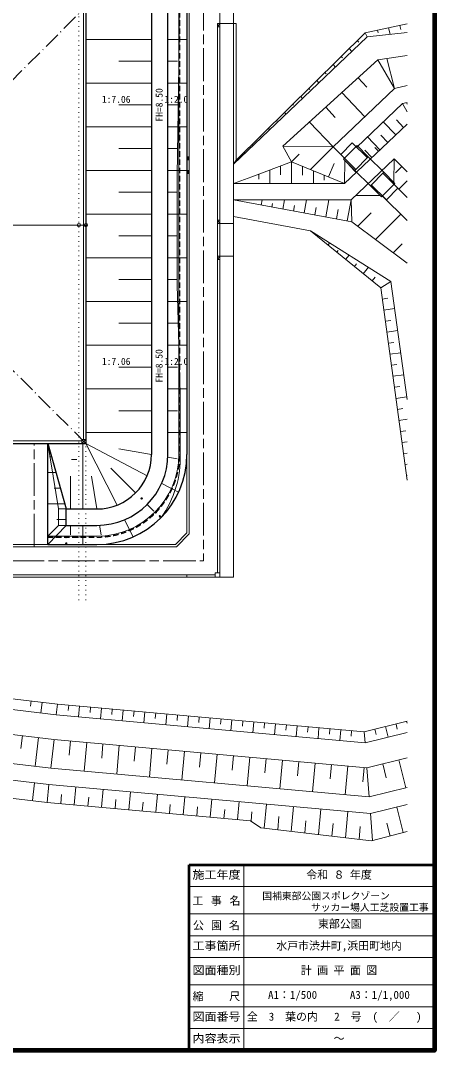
# Model space of a CAD drawing. Units: millimetres, scale not verified. Extents: x -199250 to 201250, y -138500 to 162913.
# Drawn here: x 125494 to 201250, y -138500 to 50089 of the extents above; entities that cross this region are included whole.
import ezdxf
from ezdxf.enums import TextEntityAlignment as Align

# ---------------------------------------------------------------- set-up
doc = ezdxf.new("R2010")
doc.units = ezdxf.units.MM
doc.header["$LTSCALE"] = 500
doc.header["$PDMODE"] = 32
doc.header["$PDSIZE"] = 250
for name, pattern in [('CHAIN', [18.5, 12, -1.5, 3.5, -1.5]), ('DASHED2', [3, 2, -1]), ('DASHED_DOTTED', [9.25, 6, -1.5, 0.25, -1.5]), ('DOTTED', [1.75, 0.25, -1.5])]:
    doc.linetypes.add(name, pattern=pattern)
for name, color, linetype, lineweight in [('0-1_S-SUV', 7, 'Continuous', 13), ('0-4_現況図（想定）', 8, 'Continuous', 13), ('0-A_計画', 7, 'Continuous', 18), ('0-B_二次掘削', 7, 'Continuous', 13), ('0-C_ｸﾞﾗﾝﾄﾞ高さ勾配', 5, 'Continuous', 13), ('0-D_法形状', 7, 'Continuous', 25), ('0-E_法マ－ク', 7, 'Continuous', 18)]:
    doc.layers.add(name, color=color, linetype=linetype, lineweight=lineweight)
doc.styles.add('ＭＳ ゴシック', font='')
doc.styles.get('ＭＳ ゴシック').set_extended_font_data('MS Gothic')

msp = doc.modelspace()

# ---------------------------------------------------------------- linework, layer by layer
at = {"layer": '0-1_S-SUV', "lineweight": 18}
msp.add_line((154558.9, 54651.1), (154459.9, 41715.3), dxfattribs=at)
at = {"layer": '0-1_S-SUV', "lineweight": 50}
for p, q in [((156341.9, -104500), (201250, -104500)), ((156341.9, -138500), (156341.9, -104500))]:
    msp.add_line(p, q, dxfattribs=at)
at = {"layer": '0-1_S-SUV'}
for p, q in [((166341.9, -138500), (166341.9, -104500)), ((156341.9, -108500), (201250, -108500))]:
    msp.add_line(p, q, dxfattribs=at)
at = {"layer": '0-1_S-SUV', "lineweight": 140}
msp.add_lwpolyline([(-199250, -138500), (-199250, 138500), (201250, 138500), (201250, -138500)], close=True, dxfattribs=at)
at = {"layer": '0-1_S-SUV', "lineweight": 18}
for points in [[(154456.9, 41715.3), (154164.8, 21715.3), (154182.7, 1715.3)], [(154182.7, 1718.4), (154710.6, -18284.7), (154710.6, -29348.9)]]:
    msp.add_lwpolyline(points, dxfattribs=at)
at = {"layer": '0-1_S-SUV'}
for points in [[(156341.9, -113500), (166341.9, -113500), (201250, -113500)], [(156341.9, -117500), (166341.9, -117500), (201250, -117500)], [(156341.9, -121500), (166341.9, -121500), (201250, -121500)], [(156341.9, -126500), (166341.9, -126500), (201250, -126500)], [(156341.9, -130500), (166341.9, -130500), (201250, -130500)], [(156341.9, -134500), (166341.9, -134500), (201250, -134500)]]:
    msp.add_lwpolyline(points, dxfattribs=at)
at = {"layer": '0-1_S-SUV', "lineweight": 18}
msp.add_arc((136069.9, -30037.2), 18653.4, 324.31566, 2.11475, dxfattribs=at)
at = {"layer": '0-4_現況図（想定）', "linetype": 'CHAIN'}
for p, q in [((158957, 82015), (158956.5, -48848.9)), ((127956.5, -46221.3), (127956.6, -27348.8)), ((-125928.7, -48847.7), (158956.5, -48848.9))]:
    msp.add_line(p, q, dxfattribs=at)
at = {"layer": '0-4_現況図（想定）'}
for p, q in [((161957, 68795.1), (161956.6, -23770.9)), ((164456.5, -51848.9), (164457, 68795.1)), ((155956.5, -43727.6), (155956.9, 58651.1)), ((156376.5, -43901.5), (156376.9, 55651.1)), ((149456.6, -29348.9), (149456.9, 54651.1)), ((152456.6, -29348.9), (152456.9, 54651.1)), ((154456.6, -29348.9), (154456.9, 54651.1)), ((161956.9, 49526.9), (161536.9, 48926.9)), ((161956.9, 49526.9), (161536.9, 49526.9)), ((161956.9, 49526.9), (164456.9, 49526.9)), ((164456.9, 49526.9), (164956.9, 49526.9)), ((164956.8, 24502.6), (164956.9, 49526.9)), ((188605.9, 47877.3), (196250, 49477.9)), ((194925.8, 49200.6), (195104.4, 48485.6)), ((161956.9, 48926.9), (161536.9, 48926.9)), ((164956.8, 24502.6), (188605.9, 47877.3)), ((188962.3, 47112.3), (188605.9, 47877.3)), ((188962.3, 47112.3), (196250, 47931.5)), ((190817.1, 48340.3), (190943.8, 47833.4)), ((192871.5, 48770.5), (193167.6, 47585)), ((164456.8, 23820.5), (188962.3, 47112.3)), ((187127.8, 46416.4), (187388.6, 46142.1)), ((184171.7, 43494.5), (184404.5, 43249.6)), ((185649.8, 44955.5), (186144.9, 44434.5)), ((196250, 43705.1), (190922.4, 42904.9)), ((173527.5, 27077.5), (190922.4, 42904.9)), ((182693.6, 42033.6), (183132.8, 41571.6)), ((190922.4, 42904.9), (193930, 37623.7)), ((193930, 37623.7), (192557.4, 43150.5)), ((181215.6, 40572.7), (181420.5, 40357.1)), ((179737.5, 39111.8), (180120.7, 38708.6)), ((187279.2, 39590), (188903.1, 37881.5)), ((196250, 38199.9), (193930, 37623.7)), ((176781.3, 36189.9), (177108.5, 35845.7)), ((178259.4, 37650.9), (178436.5, 37464.5)), ((182719.8, 26968.7), (193930, 37623.7)), ((188518.4, 32480.2), (184319.9, 36897.4)), ((175303.3, 34729), (175452.5, 34572)), ((181360.6, 34204.8), (183104.5, 32370.1)), ((187020.8, 26917.8), (195422.3, 34903.2)), ((196250, 34802.1), (196169.3, 35088.7)), ((173825.2, 33268.1), (174096.4, 32982.7)), ((170869.1, 30346.3), (171084.3, 30119.8)), ((172347.1, 31807.2), (172468.5, 31679.5)), ((194164.5, 29154.9), (191891.1, 31546.9)), ((194326.1, 31888), (195614.2, 30532.8)), ((169391, 28885.3), (169484.4, 28787)), ((191265.2, 26399.2), (188991.8, 28791.2)), ((191426.8, 29132.3), (192714.9, 27777.1)), ((167912.9, 27424.4), (168072.2, 27256.9)), ((182719.8, 26968.7), (184845.5, 24850.3)), ((186214.1, 27721.8), (184096.4, 25596.8)), ((187091.8, 27185.9), (184635.3, 24720.9)), ((188984.7, 24960.6), (186214.1, 27721.8)), ((189154.1, 25130.6), (187091.8, 27185.9)), ((191026.8, 26172.6), (190318.3, 26878.8)), ((155956.8, 25110.5), (156376.8, 24610.5)), ((156376.8, 25110.5), (155956.8, 25110.5)), ((166434.9, 25963.5), (166500.4, 25894.5)), ((175110.6, 24245.7), (176487.2, 25627.1)), ((186867.1, 22835.7), (184096.4, 25596.8)), ((186697.6, 22665.7), (184635.3, 24720.9)), ((193877.7, 24743.4), (185989.3, 17245.7)), ((189154.1, 25130.6), (186697.6, 22665.7)), ((188527.5, 26376.6), (189815.6, 25021.4)), ((193877.7, 24743.4), (193827.1, 20473.7)), ((196250, 22379.2), (193877.7, 24743.4)), ((164456.8, 23820.5), (164956.8, 24502.6)), ((164956.8, 24502.6), (165060.1, 24393.9)), ((167811.7, 21490.7), (175110.6, 24245.7)), ((171098, 22731.1), (171098, 20245.7)), ((173098, 21857.2), (173098, 23486.1)), ((184791, 20245.7), (175110.6, 24245.7)), ((175110.6, 24245.7), (175110.6, 20233.2)), ((177098.1, 21757.7), (177098.1, 23424.5)), ((181869.1, 21453), (182889.1, 23917)), ((185628.2, 23620.9), (186916.3, 22265.6)), ((189522.7, 19850.3), (186697.6, 22665.7)), ((194143, 22200.7), (195282.1, 23343.7)), ((155956.8, 22610.5), (156376.8, 22110.5)), ((155956.8, 22110.5), (156376.8, 22610.5)), ((156376.8, 22610.5), (155956.8, 22610.5)), ((156376.8, 22110.5), (155956.8, 22110.5)), ((164456.8, 20245.7), (167811.7, 21490.7)), ((169098, 21049.6), (169098, 21976.2)), ((179098, 22598.1), (179098, 20245.7)), ((181098, 20848.2), (181098, 21771.6)), ((191979.2, 22315.2), (189522.7, 19850.3)), ((194572.3, 19392.2), (191809.8, 22145.2)), ((194723.5, 19241.5), (196250, 20773.3)), ((184791, 20245.7), (164456.8, 20245.7)), ((191576.9, 17803.2), (189522.7, 19850.3)), ((189692.2, 20020.3), (192454.6, 17267.3)), ((194033.4, 20268.1), (191576.9, 17803.2)), ((194572.3, 19392.2), (192454.6, 17267.3)), ((196250, 17720.3), (193823.2, 20138.8)), ((164456.8, 17245.7), (186148.5, 13245.7)), ((185989.3, 17245.7), (164456.8, 17245.7)), ((169719.5, 17245.7), (169546.4, 16307.2)), ((173787, 17245.7), (173480.1, 15581.8)), ((177854.4, 17245.7), (177413.8, 14856.4)), ((181921.8, 17245.7), (181347.5, 14131)), ((191307.9, 18071.2), (186857.8, 18071.2)), ((191647.9, 18071.2), (196250, 13484.9)), ((171632.3, 16589.7), (171513.3, 15944.5)), ((175632.3, 16223.9), (175447, 15219.1)), ((179632.3, 15858.2), (179380.6, 14493.7)), ((183632.3, 15492.5), (183314.3, 13768.3)), ((161956.7, 12923.1), (161536.7, 13523.1)), ((161956.7, 13523.1), (161536.7, 13523.1)), ((164456.7, 14195.2), (178544.3, 11597.3)), ((196250, 5690.5), (186148.5, 13245.7)), ((187251.8, 12420.5), (189691.1, 14868.2)), ((190487.3, 10000.5), (195100.9, 14630)), ((161956.7, 12923.1), (161536.7, 12923.1)), ((161956.7, 12923.1), (164456.7, 12923.1)), ((178544.3, 11597.3), (191440.6, 1121.5)), ((178544.3, 11597.3), (193295.6, 2317.4)), ((180156.4, 10287.9), (180237.4, 10387.6)), ((181768.4, 8978.4), (182086, 9369.3)), ((183380.4, 7668.9), (183623.4, 7968)), ((193722.8, 7580.6), (195357.7, 9221.1)), ((161536.5, -51048.9), (161536.7, 6923.1)), ((161956.7, 6923.1), (161536.7, 6323.1)), ((161956.7, 6323.1), (161536.7, 6323.1)), ((161956.7, 6923.1), (164456.7, 6923.1)), ((184992.5, 6359.4), (185627.6, 7141.3)), ((186604.5, 5050), (187009.5, 5548.5)), ((188216.5, 3740.5), (189169.2, 4913.3)), ((189828.5, 2431), (190395.5, 3129)), ((196250, -19284.6), (193295.6, 2317.4)), ((191717, -899.5), (192707.8, -764)), ((191993.4, -2920.6), (193974.9, -2649.6)), ((192269.8, -4941.6), (193260.6, -4806.1)), ((192546.2, -6962.7), (194527.8, -6691.7)), ((192822.6, -8983.7), (193813.4, -8848.2)), ((193099, -11004.8), (195080.6, -10733.8)), ((193375.4, -13025.8), (194366.2, -12890.3)), ((193651.8, -15046.9), (195633.4, -14775.9)), ((193928.2, -17067.9), (194919, -16932.4)), ((194204.6, -19089), (196186.2, -18818)), ((194481, -21110), (195471.8, -20974.5)), ((161956.5, -51848.9), (161956.6, -23770.9)), ((194757.4, -23131.1), (196250, -22927)), ((195033.8, -25152.2), (196024.6, -25016.7)), ((-123843.4, -27347.7), (137456.6, -27348.8)), ((130456.5, -44348.8), (130456.6, -27348.8)), ((132456.5, -39348.8), (130456.6, -27348.8)), ((195310.3, -27173.2), (196250, -27044.7)), ((195586.7, -29194.3), (196250, -29103.5)), ((195863.1, -31215.3), (196250, -31162.4)), ((196139.5, -33236.4), (196250, -33221.3)), ((139456.5, -39348.8), (132456.5, -39348.8)), ((132456.5, -39348.8), (132456.5, -42348.8)), ((132456.5, -42348.8), (130456.5, -44348.8)), ((139456.5, -42348.8), (132456.5, -42348.8)), ((139456.5, -44348.8), (130456.5, -44348.8)), ((153835.2, -45848.9), (155956.5, -43727.6)), ((154009.1, -46268.9), (156376.5, -43901.5)), ((-125928.7, -45847.7), (153835.2, -45848.9)), ((-125928.7, -46267.7), (154009.1, -46268.9)), ((155956.5, -51428.9), (-125928.7, -51427.7)), ((-125928.7, -51847.7), (164456.5, -51848.9)), ((69843.2, -67666.9), (132230.7, -75071.9)), ((69648.6, -69657.9), (132022.6, -77061.3)), ((131554.5, -81537.3), (69210.9, -74137.5)), ((127438.9, -74503.2), (127325.3, -75460.2)), ((129425, -74738.9), (129189, -76726.7)), ((132022.6, -77061.3), (132230.7, -75071.9)), ((188405.9, -80157.3), (132230.7, -75071.9)), ((134310.5, -75260.2), (134220.1, -76258.6)), ((188558.3, -82179.3), (132022.6, -77061.3)), ((136302.3, -75440.5), (136122, -77432.4)), ((138294.2, -75620.8), (138203.8, -76619.2)), ((140286.1, -75801.2), (140105.7, -77793)), ((142277.9, -75981.5), (142187.5, -76979.9)), ((144269.8, -76161.8), (144089.4, -78153.6)), ((146261.6, -76342.1), (146171.2, -77340.5)), ((148253.5, -76522.4), (148073.2, -78514.3)), ((150245.3, -76702.7), (150154.9, -77701.1)), ((152237.2, -76883.1), (152056.9, -78874.9)), ((154229, -77063.4), (154138.7, -78061.8)), ((156220.9, -77243.7), (156040.4, -79238)), ((158212.7, -77424), (158122.4, -78422.4)), ((160204.6, -77604.3), (160024.1, -79598.6)), ((162196.5, -77784.6), (162106.1, -78783)), ((164188.3, -77965), (164007.8, -79959.3)), ((166180.2, -78145.3), (166089.8, -79143.6)), ((168172, -78325.6), (167991.5, -80319.9)), ((170163.9, -78505.9), (170073.5, -79504.3)), ((172155.7, -78686.2), (171975.2, -80680.5)), ((174147.6, -78866.5), (174057.2, -79864.9)), ((176139.4, -79046.8), (175958.9, -81041.2)), ((196250, -78231.7), (188405.9, -80157.3)), ((192283.2, -79205.5), (192760, -81147.8)), ((194225.6, -78728.6), (194464, -79699.8)), ((196167.9, -78251.8), (196250, -78586.3)), ((125813.5, -80855.9), (125531.6, -83231.3)), ((178131.3, -79227.2), (178040.9, -80225.5)), ((180123.2, -79407.5), (179942.6, -81401.8)), ((182115, -79587.8), (182024.6, -80586.2)), ((184106.9, -79768.1), (183926.3, -81762.4)), ((186098.7, -79948.4), (186008.3, -80946.8)), ((190340.9, -79682.3), (190579.3, -80653.4)), ((130691, -89793.1), (68403.4, -82399.9)), ((128792.6, -81209.5), (128167.9, -86472.5)), ((131003.1, -86809.1), (131614.3, -81542.7)), ((131554.5, -81537.3), (188901.2, -86728.7)), ((134602.1, -81813.2), (134363.1, -84452.4)), ((137589.8, -82083.7), (137112, -87362.1)), ((140577.6, -82354.1), (140338.7, -84993.3)), ((143565.4, -82624.6), (143087.6, -87903)), ((146553.2, -82895.1), (146314.3, -85534.3)), ((149541, -83165.6), (149063.1, -88444)), ((152528.8, -83436), (152289.8, -86075.2)), ((155516.5, -83706.5), (155038.7, -88984.9)), ((158504.3, -83977), (158265.4, -86616.2)), ((161492.1, -84247.5), (161014.3, -89525.9)), ((164479.9, -84517.9), (164241, -87157.1)), ((167467.7, -84788.4), (166989.8, -90066.8)), ((170455.4, -85058.9), (170216.5, -87698.1)), ((173443.2, -85329.3), (172965.4, -90607.8)), ((176431, -85599.8), (176192.1, -88239)), ((179418.8, -85870.3), (178941, -91148.7)), ((182406.6, -86140.8), (182167.7, -88780)), ((185394.4, -86411.2), (184916.5, -91689.7)), ((188382.1, -86681.7), (188143.2, -89320.9)), ((196250, -84924.7), (188901.2, -86728.7)), ((191814.7, -86013.5), (192446.5, -88587.1)), ((194728.2, -85298.3), (195991.7, -90445.4)), ((131003.1, -86809.1), (189305, -92086.9)), ((127664.1, -92757), (128053.1, -89480)), ((130347.7, -93075.5), (130691, -89793.1)), ((130691, -89793.1), (189533.6, -95119.9)), ((135327.3, -93526.3), (135625, -90238.4)), ((132837.5, -93300.9), (132986.3, -91657.6)), ((137817.1, -93751.7), (137965.9, -92108.4)), ((140307, -93977.1), (140604.6, -90689.2)), ((145286.6, -94427.9), (145584.2, -91140)), ((150266.2, -94878.6), (150563.9, -91590.8)), ((155245.9, -95329.4), (155543.5, -92041.6)), ((130347.7, -93075.5), (167607, -96448.5)), ((142796.8, -94202.5), (142945.5, -92559.2)), ((147776.4, -94653.3), (147925.2, -93010)), ((152756.1, -95104), (152904.8, -93460.8)), ((157735.7, -95554.8), (157884.5, -93911.6)), ((160225.5, -95780.2), (160523.2, -92492.4)), ((165205.2, -96231), (165502.8, -92943.2)), ((170084.3, -97792), (170482.4, -93394)), ((175051.4, -98381.6), (175462.1, -93844.8)), ((196250, -93471.1), (189533.6, -95119.9)), ((194389.4, -93927.9), (195530.6, -98576.7)), ((162715.3, -96005.6), (162864.1, -94362.3)), ((167695, -96456.4), (167843.7, -94813.1)), ((172567.8, -98086.8), (172784.7, -95690.5)), ((180018.4, -98971.1), (180441.7, -94295.6)), ((184985.5, -99560.7), (185421.3, -94746.3)), ((189533.6, -95119.9), (189906.6, -100069.9)), ((167607, -96448.5), (169462.9, -97718.2)), ((189711.7, -100121.7), (169462.9, -97718.2)), ((177534.9, -98676.3), (177735.3, -96462.4)), ((182502, -99265.9), (182710.7, -96960.7)), ((187469.1, -99855.5), (187679.9, -97526.7)), ((192537.7, -96870.9), (193125.1, -99264)), ((196250, -98385.7), (189711.7, -100121.7))]:
    msp.add_line(p, q, dxfattribs=at)
for points in [[(137456.6, -27348.8), (137456.9, 52651.2), (130456.9, 52651.2)], [(161956.7, 6923.1), (161536.7, 6923.1), (161536.7, 12923.1), (161536.9, 49526.9)], [(196250, 35108.8), (195422.3, 34903.2), (196250, 33394.3)], [(178578.2, 22812.9), (182719.8, 26968.7), (178401.4, 31512.2)], [(184841.6, 24515.4), (184791, 20245.7), (196250, 31137.1)], [(175110.6, 24245.7), (173527.5, 27077.5), (182719.8, 26968.7)], [(156376.8, 24610.5), (155956.8, 24610.5), (156376.8, 25110.5)], [(194033.4, 20268.1), (191979.2, 22315.2), (189154.1, 25130.6)], [(186148.5, 13245.7), (185989.3, 17245.7), (185281.1, 13405.6)], [(196250, -34044.6), (191440.6, 1121.5), (193295.6, 2317.4)], [(161126.5, -51428.9), (155956.5, -51428.9), (155956.5, -51848.9)], [(161126.5, -51848.9), (161126.5, -51048.9), (161956.5, -51048.9)], [(131003.1, -86809.1), (68695.3, -79413.5), (69210.9, -74137.5)], [(196250, -80291.1), (188558.3, -82179.3), (188405.9, -80157.3)], [(130347.7, -93075.5), (68082.4, -85685), (68403.4, -82399.9)], [(196250, -90382), (189305, -92086.9), (188901.2, -86728.7)]]:
    msp.add_lwpolyline(points, dxfattribs=at)
for radius in [15000, 13000, 10000]:
    msp.add_arc((139456.6, -29348.8), radius, 269.99977, 359.99977, dxfattribs=at)
at = {"layer": '0-A_計画', "linetype": 'DASHED2', "lineweight": 25}
for p, q in [((154608.9, 54651.1), (154608.6, -29523)), ((130456.5, -44501.8), (139456.5, -44501.8))]:
    msp.add_line(p, q, dxfattribs=at)
at = {"layer": '0-A_計画'}
for p, q in [((137006.5, 51901.2), (137006.5, -26598.8)), ((136711.1, -27347.7), (137461.2, -26596.7)), ((137461.5, -27346.2), (136711.1, -26597.7))]:
    msp.add_line(p, q, dxfattribs=at)
msp.add_lwpolyline([(137006.5, -26598.8), (136706.7, -26598.6), (136706.5, -26898.8), (9056.4, -26898.8), (9056.4, -26598.8), (8756.4, -26598.8)], dxfattribs=at)
msp.add_lwpolyline([(136706.5, -27348.8), (136706.5, -26598.8), (137456.5, -26598.8), (137456.5, -27348.8)], close=True, dxfattribs=at)
at = {"layer": '0-A_計画', "linetype": 'DASHED2', "lineweight": 25}
msp.add_arc((139456.6, -29348.8), 15153, 269.99977, 359.3415, dxfattribs=at)
at = {"layer": '0-A_計画'}
for p in [(150257.2, -39970.3), (150993.8, -40694.6), (133856.5, -44501.8), (133856.5, -45666.8)]:
    msp.add_point(p, dxfattribs=at)
at = {"layer": '0-B_二次掘削', "linetype": 'DOTTED'}
for p, q in [((136157, 84962.6), (136156.5, -56681.2)), ((137457, 84962.6), (137456.5, -56681.2))]:
    msp.add_line(p, q, dxfattribs=at)
at = {"layer": '0-B_二次掘削'}
msp.add_line((-124143.5, 12652.3), (137758.8, 12651.2), dxfattribs=at)
for centre in [(136156.7, 12651.2), (137456.7, 12651.2)]:
    msp.add_circle(centre, 300, dxfattribs=at)
at = {"layer": '0-C_ｸﾞﾗﾝﾄﾞ高さ勾配', "linetype": 'DASHED_DOTTED', "lineweight": 25}
for p, q in [((97456.6, 12652.3), (137456.6, 52652.3)), ((137461.1, -27347.7), (97456.6, 12652.3))]:
    msp.add_line(p, q, dxfattribs=at)
at = {"layer": '0-C_ｸﾞﾗﾝﾄﾞ高さ勾配'}
msp.add_line((135762.9, -30302.4), (134825.6, -30302.4), dxfattribs=at)
at = {"layer": '0-D_法形状'}
for p, q in [((149456.9, 54651.1), (149456.6, -29348.9)), ((152456.6, -29348.9), (152456.9, 54651.1)), ((155956.9, 54651.1), (155956.6, -29348.9)), ((137456.6, 52652.3), (137461.1, -27347.7)), ((8306.5, -27348.3), (137461.1, -27347.7)), ((130456.3, -27347.8), (133856.5, -39348.8)), ((130456.5, -45848.8), (130456.6, -27348.8)), ((133856.5, -42348.8), (139456.5, -42348.8)), ((130456.5, -45848.8), (139456.5, -45848.8))]:
    msp.add_line(p, q, dxfattribs=at)
msp.add_lwpolyline([(133856.5, -42348.8), (133856.5, -39348.8), (139456.5, -39348.8)], dxfattribs=at)
for radius in [13000, 16500, 10000]:
    msp.add_arc((139456.6, -29348.8), radius, 269.99977, 359.99977, dxfattribs=at)
at = {"layer": '0-E_法マ－ク'}
for p, q in [((149456.9, 46651.1), (137456.9, 46651.2)), ((155956.9, 46651.1), (152456.9, 46651.1)), ((143456.9, 42651.2), (149456.9, 42651.1)), ((152456.9, 42651.1), (154206.9, 42651.1)), ((149456.8, 38651.1), (137456.8, 38651.2)), ((155956.8, 38651.1), (152456.8, 38651.1)), ((143456.8, 34651.2), (149456.8, 34651.1)), ((152456.8, 34651.1), (154206.8, 34651.1)), ((149456.8, 30651.1), (137456.8, 30651.2)), ((155956.8, 30651.1), (152456.8, 30651.1)), ((143456.8, 26651.2), (149456.8, 26651.1)), ((152456.8, 26651.1), (154206.8, 26651.1)), ((149456.8, 22651.1), (137456.8, 22651.2)), ((155956.8, 22651.1), (152456.8, 22651.1)), ((143456.8, 18651.2), (149456.8, 18651.1)), ((152456.8, 18651.1), (154206.8, 18651.1)), ((149456.7, 14651.1), (137456.7, 14651.2)), ((155956.7, 14651.1), (152456.7, 14651.1)), ((143456.7, 10651.2), (149456.7, 10651.1)), ((152456.7, 10651.1), (154206.7, 10651.1)), ((149456.7, 6651.1), (137456.7, 6651.2)), ((155956.7, 6651.1), (152456.7, 6651.1)), ((143456.7, 2651.2), (149456.7, 2651.1)), ((152456.7, 2651.1), (154206.7, 2651.1)), ((149456.7, -1348.9), (137456.7, -1348.8)), ((155956.7, -1348.9), (152456.7, -1348.9)), ((143456.7, -5348.8), (149456.7, -5348.9)), ((152456.7, -5348.9), (154206.7, -5348.9)), ((149456.6, -9348.9), (137456.6, -9348.8)), ((155956.6, -9348.9), (152456.6, -9348.9)), ((143456.6, -13348.8), (149456.6, -13348.9)), ((152456.6, -13348.9), (154206.6, -13348.9)), ((149456.6, -17348.9), (137456.6, -17348.8)), ((155956.6, -17348.9), (152456.6, -17348.9)), ((143456.6, -21348.8), (149456.6, -21348.9)), ((152456.6, -21348.9), (154206.6, -21348.9)), ((149456.6, -25348.9), (137456.6, -25348.8)), ((155956.6, -25348.9), (152456.6, -25348.9)), ((136878.9, -39348.8), (136879, -27347.7)), ((148662.6, -33253.7), (137461.1, -27347.7)), ((143155.6, -38639.5), (137461.1, -27347.7)), ((131149.3, -29793.6), (130802.9, -29793.6)), ((149456.6, -29348.9), (143458.8, -28348.3)), ((154184.1, -30137.5), (152447, -29847.7)), ((146527.6, -36419.9), (141992.1, -31884.4)), ((131964.2, -32669.7), (130456.6, -32669.7)), ((134614.3, -39348.8), (134614.3, -33348.3)), ((139456.5, -39348.8), (138458.8, -33348.3)), ((132779, -35545.9), (131617.8, -35545.9)), ((154424.7, -36291.8), (151323.6, -34656.7)), ((133593.9, -38422), (130456.5, -38422)), ((149858.1, -39750.4), (148648.9, -38541.2)), ((133856.5, -41298.1), (132156.5, -41298.1)), ((146089.4, -44457), (144510.5, -41326.2)), ((133856.5, -42348.8), (130456.5, -45848.8)), ((134614.2, -44098.8), (134614.3, -42348.8)), ((136878.9, -45848.8), (136878.9, -42348.8)), ((140242.6, -44076.5), (139953.8, -42339.3))]:
    msp.add_line(p, q, dxfattribs=at)
msp.add_point((147656, -37412.2), dxfattribs=at)

# ---------------------------------------------------------------- texts
at = {"layer": '0-1_S-SUV', "style": 'ＭＳ ゴシック', "width": 1.1}
for s, p in [('施工年度', (156966.9, -107500)), ('工事箇所', (156966.9, -120500)), ('図面種別', (156966.9, -125000)), ('図面番号', (156966.9, -133500)), ('内容表示', (156966.9, -137500))]:
    msp.add_text(s, height=1466, dxfattribs=at).set_placement(p, align=Align.BOTTOM_LEFT)
at = {"layer": '0-1_S-SUV', "style": 'ＭＳ ゴシック'}
for s, height, p in [('令和 ８ 年度', 1466, (177795.9, -107500)), ('国補東部公園スポレクゾーン', 1283, (169737.2, -111230.9)), ('サッカー場人工芝設置工事', 1283, (178639.9, -113344.2)), ('東部公園', 1466, (179934.5, -116500)), ('水戸市渋井町,浜田町地内', 1466, (172295.9, -120500)), ('計 画 平 面 図', 1466, (176795.9, -125000)), ('A1：1/500\u3000\u3000\u3000A3：1/1,000', 1466, (170795.9, -129500)), ('全\u30003\u3000葉の内\u3000 2\u3000号  (\u3000／\u3000 )', 1466, (166925.5, -133490.5)), ('\u3000～\u3000', 1466, (180795.9, -137500))]:
    msp.add_text(s, height=height, dxfattribs=at).set_placement(p, align=Align.BOTTOM_LEFT)
at = {"layer": '0-1_S-SUV', "char_height": 1466, "attachment_point": 7, "style": 'ＭＳ ゴシック'}
for s, insert in [('\\T1.7;工事名', (156941.9, -112000)), ('\\T1.65;公園名', (157041.9, -116500)), ('\\T3.35;縮尺', (156991.9, -129500))]:
    msp.add_mtext(s, dxfattribs=dict(at, insert=insert))
at = {"layer": '0-D_法形状', "style": 'ＭＳ ゴシック'}
for s, p in [('1:7.06', (140374.6, 34651.1)), ('1:2.0', (151826.7, 34651.2)), ('1:7.06', (140374.4, -13348.9)), ('1:2.0', (151826.5, -13348.8))]:
    msp.add_text(s, height=1283, dxfattribs=at).set_placement(p, align=Align.BOTTOM_LEFT)
for p in [(151875.8, 31597.9), (151862.8, -16194.3)]:
    msp.add_text('FH=8.50', height=1283, rotation=90, dxfattribs=at).set_placement(p, align=Align.BOTTOM_LEFT)

doc.saveas('drawing.dxf')
